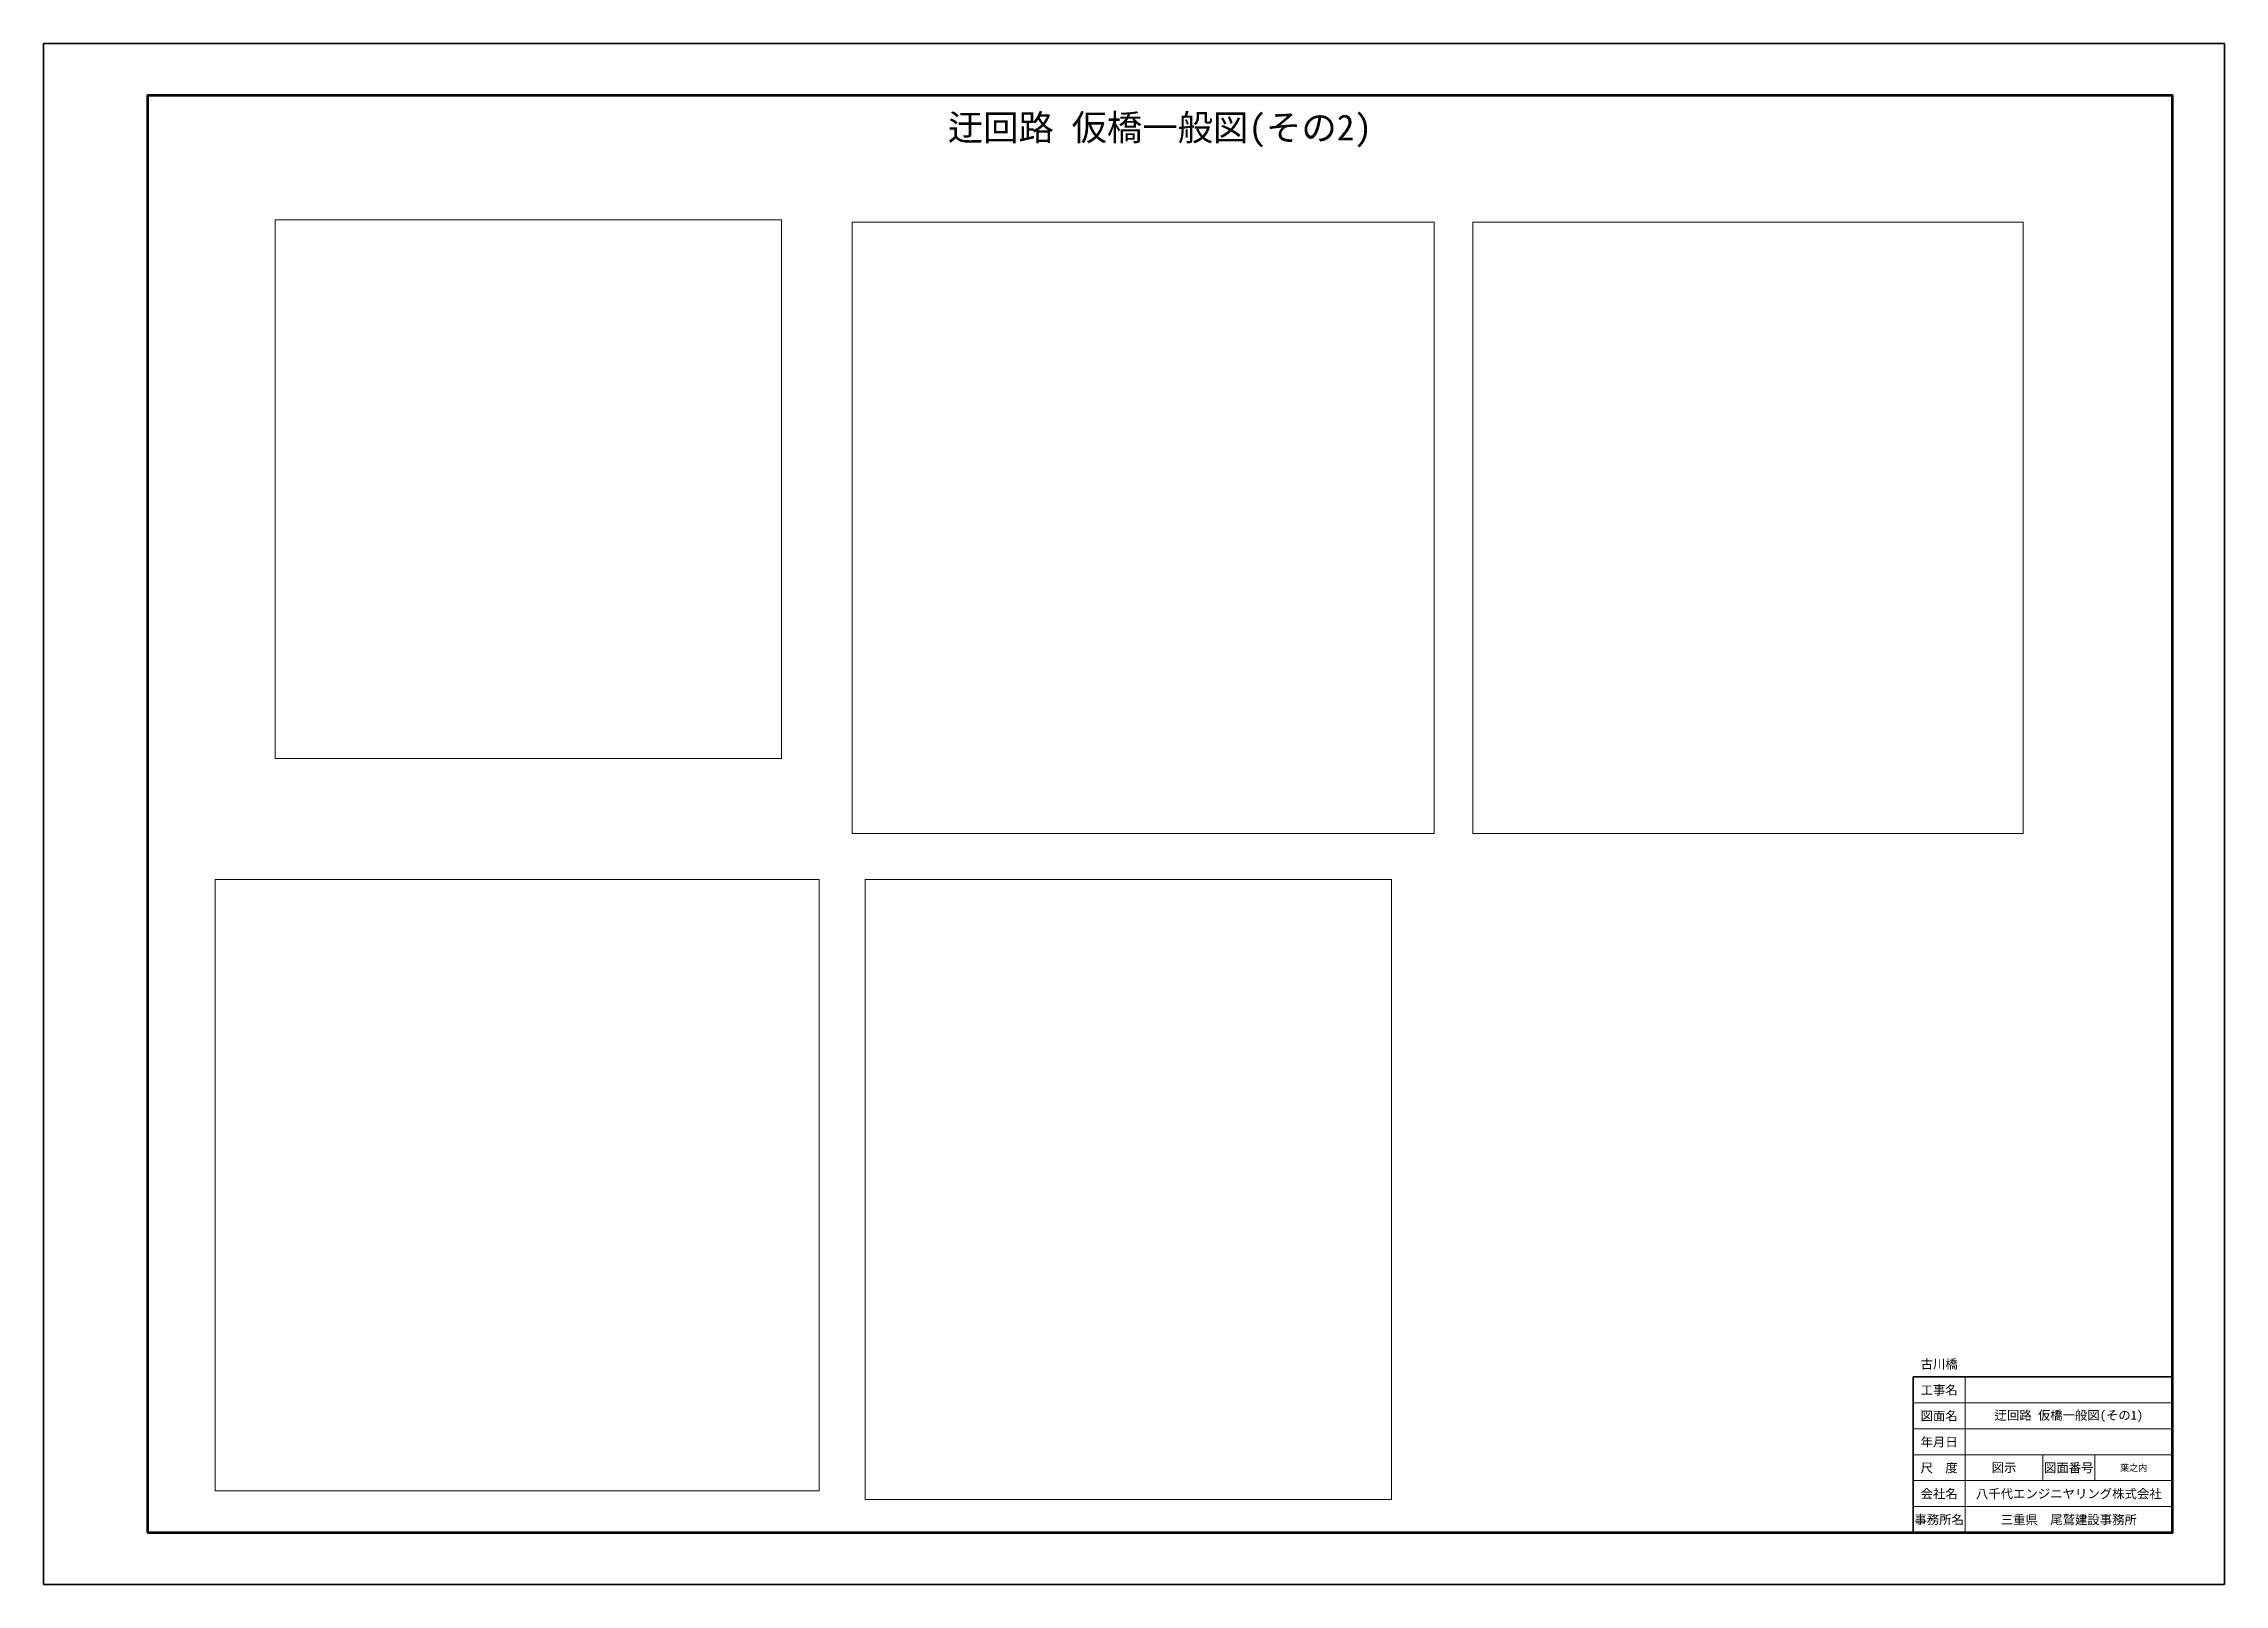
# Paper-space layout '(2)' of a CAD drawing. Extents: x 0 to 841, y 0 to 594.
import ezdxf
from ezdxf.enums import TextEntityAlignment as Align

# ---------------------------------------------------------------- set-up
doc = ezdxf.new("R2010")
doc.units = 0
doc.layers.get('Defpoints').update_dxf_attribs({"linetype": 'CONTINUOUS', "true_color": 0x5f994c})
for name, color, linetype, lineweight in [('D-TTL', 2, 'CONTINUOUS', 140), ('D-TTL-FRAM', 2, 'CONTINUOUS', 35), ('D-TTL-LINE', 7, 'CONTINUOUS', 18), ('D-TTL-TXT', 7, 'CONTINUOUS', 25)]:
    doc.layers.add(name, color=color, linetype=linetype, lineweight=lineweight)
doc.styles.add('ＭＳ ゴシック', font='')
doc.styles.get('ＭＳ ゴシック').set_extended_font_data('MS Gothic')

psp = doc.layouts.new('(2)')

# ---------------------------------------------------------------- linework, layer by layer
at = {"layer": 'D-TTL', "color": 2, "linetype": 'Continuous', "lineweight": 140}
psp.add_lwpolyline([(40, 20), (821, 20), (821, 574), (40, 574)], close=True, dxfattribs=at)
at = {"layer": 'D-TTL-FRAM', "color": 2, "linetype": 'Continuous', "lineweight": 35}
for p, q in [((721, 20), (721, 80)), ((721, 80), (821, 80))]:
    psp.add_line(p, q, dxfattribs=at)
psp.add_lwpolyline([(0, 0), (841, 0), (841, 594), (0, 594)], close=True, dxfattribs=at)
at = {"layer": 'D-TTL-LINE', "color": 7, "linetype": 'Continuous', "lineweight": 18}
for p, q in [((741, 80), (741, 20)), ((721, 70), (821, 70)), ((821, 60), (721, 60)), ((721, 50), (821, 50)), ((771, 50), (771, 40)), ((791, 50), (791, 40)), ((821, 40), (721, 40)), ((721, 30), (821, 30))]:
    psp.add_line(p, q, dxfattribs=at)
at = {"layer": 'Defpoints', "linetype": 'Continuous'}
psp.add_lwpolyline([(0, 0), (841, 0), (841, 594), (0, 594)], close=True, dxfattribs=at)

# ---------------------------------------------------------------- texts
at = {"layer": 'D-TTL-TXT', "color": 7, "linetype": 'Continuous', "lineweight": 18, "style": 'ＭＳ ゴシック'}
for s, height, p in [('古川橋', 3.5, (731, 85)), ('工事名', 3.5, (731, 75)), ('迂回路 仮橋一般図(その1)', 3.5, (781, 65)), ('図面名', 3.5, (731, 65)), ('年月日', 3.5, (731, 55)), ('尺\u3000度', 3.5, (731, 45)), ('図示', 3.5, (756, 45)), ('図面番号', 3.5, (781, 45)), ('葉之内', 2.5, (806, 45)), ('会社名', 3.5, (731, 35)), ('八千代エンジニヤリング株式会社', 3.5, (781, 35)), ('三重県\u3000尾鷲建設事務所', 3.5, (781, 25))]:
    psp.add_text(s, height=height, dxfattribs=at).set_placement(p, align=Align.MIDDLE)
psp.add_text('事務所名', height=3.5, dxfattribs=at).set_placement((731, 25), align=Align.MIDDLE_CENTER)
at = {"layer": 'D-TTL-TXT', "color": 7, "lineweight": 18, "insert": (430.5, 554), "char_height": 10, "attachment_point": 8, "style": 'ＭＳ ゴシック'}
psp.add_mtext('迂回路 仮橋一般図(その2)', dxfattribs=at)

# ---------------------------------------------------------------- viewports
at = {"layer": 'Defpoints'}
for center, size, view_center_point, view_height, status in [((186.92, 422.22), (195.21, 207.763), (-28065.79, 148470.24), 41552.538, 5), ((657.23, 407.34), (212.25, 235.654), (73724.5, 145681.12), 47130.78, 3), ((182.67, 153.86), (232.96, 235.654), (121084.07, 145681.12), 47130.78, 4), ((418.34, 152.22), (202.92, 238.934), (172082.41, 145353.08), 47786.853, 6)]:
    psp.add_viewport(center=center, size=size, view_center_point=view_center_point, view_height=view_height, status=status, dxfattribs=at)
psp.add_viewport(center=(424.09, 407.36), size=(224.43, 235.654), view_center_point=(23232.35, 145681.12), view_height=47130.78, dxfattribs=at)

doc.saveas('drawing.dxf')
